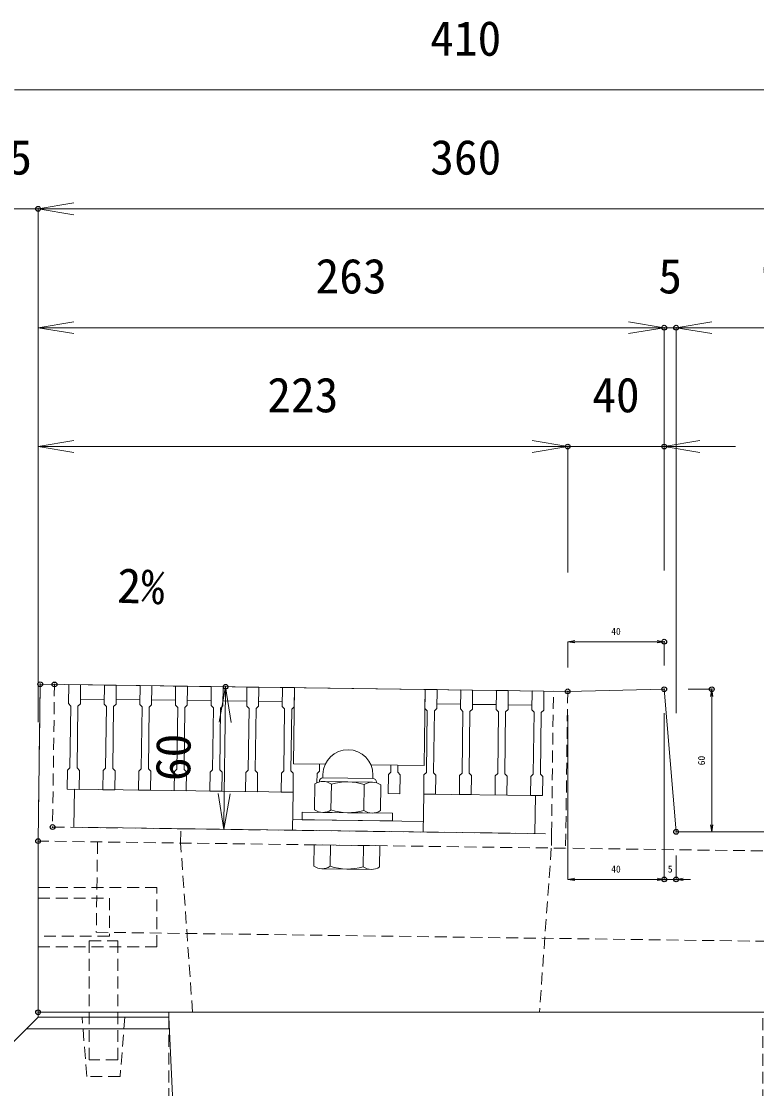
# Model space of a CAD drawing. Units: millimetres, scale not verified. Extents: x -1945 to 1945, y -1332 to 1508.
# Drawn here: x -1403.7 to -1094.3, y 305.9 to 755 of the extents above; entities that cross this region are included whole.
import ezdxf
from ezdxf.enums import TextEntityAlignment as Align

# ---------------------------------------------------------------- set-up
doc = ezdxf.new("R2010")
doc.units = ezdxf.units.MM
doc.header["$LTSCALE"] = 10
doc.header["$PDMODE"] = 32
doc.header["$PDSIZE"] = 2
doc.linetypes.add('USER1', pattern=[0.75, 0.5, -0.25])
for name, color, linetype, lineweight in [('0-0_0', 7, 'Continuous', 18), ('0-3_KIJUN', 7, 'USER1', 18), ('0-5_SUNPO_S10', 3, 'Continuous', 18), ('0-6_SUNPO_S2', 3, 'Continuous', 18), ('0-7_10-グレ__チング', 5, 'Continuous', 18)]:
    doc.layers.add(name, color=color, linetype=linetype, lineweight=lineweight)
doc.layers.add('0-9__0-2_DEFPOINTS', color=7, linetype='Continuous')
doc.styles.add('ＭＳ ゴシック', font='')
doc.styles.get('ＭＳ ゴシック').set_extended_font_data('MS Gothic')

# ---------------------------------------------------------------- blocks, each defined once
blk = doc.blocks.new('_OPEN')
at = {"layer": '0-0_0'}
blk.add_line((0, 0), (-1, 0), dxfattribs=at)
blk.add_lwpolyline([(-1, 0.1667), (0, 0), (-1, -0.1667)], dxfattribs=at)
blk = doc.blocks.new('_D1')
at = {"layer": '0-5_SUNPO_S10'}
for p, q in [((548.34, 1880.09), (548.34, 2046.08)), ((563.34, 2046.08), (796.84, 2046.08)), ((811.84, 1943.98), (811.84, 2046.08))]:
    blk.add_line(p, q, dxfattribs=at)
at = {"layer": '0-9__0-2_DEFPOINTS'}
for p in [(811.84, 2046.08), (811.84, 1893.98), (548.34, 1830.09)]:
    blk.add_point(p, dxfattribs=at)
at = {"layer": '0-5_SUNPO_S10', "xscale": 15, "yscale": 15, "rotation": 180}
blk.add_blockref('_OPEN', (548.34, 2046.08), dxfattribs=at)
at = {"layer": '0-5_SUNPO_S10', "xscale": 15, "yscale": 15}
blk.add_blockref('_OPEN', (811.84, 2046.08), dxfattribs=at)
at = {"layer": '0-5_SUNPO_S10', "color": 7, "style": 'ＭＳ ゴシック'}
blk.add_text('263', height=14.66, dxfattribs=at).set_placement((665.09, 2056.08), align=Align.BOTTOM_LEFT)
blk = doc.blocks.new('_D2')
at = {"layer": '0-5_SUNPO_S10'}
for p, q in [((508.34, 2096.08), (493.34, 2096.08)), ((523.34, 1781.08), (523.34, 2096.08)), ((523.34, 2096.08), (548.34, 2096.08)), ((548.34, 1880.09), (548.34, 2096.08)), ((563.34, 2096.08), (578.34, 2096.08))]:
    blk.add_line(p, q, dxfattribs=at)
at = {"layer": '0-9__0-2_DEFPOINTS'}
for p in [(548.34, 2096.08), (548.34, 1830.09), (523.34, 1731.08)]:
    blk.add_point(p, dxfattribs=at)
at = {"layer": '0-5_SUNPO_S10', "xscale": 15, "yscale": 15}
blk.add_blockref('_OPEN', (523.34, 2096.08), dxfattribs=at)
at = {"layer": '0-5_SUNPO_S10', "xscale": 15, "yscale": 15, "rotation": 180}
blk.add_blockref('_OPEN', (548.34, 2096.08), dxfattribs=at)
at = {"layer": '0-5_SUNPO_S10', "color": 7, "style": 'ＭＳ ゴシック'}
blk.add_text('25', height=14.66, dxfattribs=at).set_placement((525.84, 2106.08), align=Align.BOTTOM_LEFT)
blk = doc.blocks.new('_D3')
at = {"layer": '0-5_SUNPO_S10'}
for p, q in [((548.34, 1880.09), (548.34, 2096.08)), ((563.34, 2096.08), (893.34, 2096.08))]:
    blk.add_line(p, q, dxfattribs=at)
at = {"layer": '0-9__0-2_DEFPOINTS'}
blk.add_point((548.34, 1830.09), dxfattribs=at)
at = {"layer": '0-5_SUNPO_S10', "xscale": 15, "yscale": 15, "rotation": 180}
blk.add_blockref('_OPEN', (548.34, 2096.08), dxfattribs=at)
at = {"layer": '0-5_SUNPO_S10', "color": 7, "style": 'ＭＳ ゴシック'}
blk.add_text('360', height=14.66, dxfattribs=at).set_placement((713.34, 2106.08), align=Align.BOTTOM_LEFT)
blk = doc.blocks.new('_D5')
at = {"layer": '0-5_SUNPO_S10'}
blk.add_line((538.34, 2146.08), (918.34, 2146.08), dxfattribs=at)
at = {"layer": '0-5_SUNPO_S10', "color": 7, "style": 'ＭＳ ゴシック'}
blk.add_text('410', height=14.66, dxfattribs=at).set_placement((713.34, 2156.08), align=Align.BOTTOM_LEFT)
blk = doc.blocks.new('_D7')
at = {"layer": '0-9__0-2_DEFPOINTS'}
blk.add_point((549.23, 1896.08), dxfattribs=at)
blk = doc.blocks.new('_D23')
at = {"layer": '0-5_SUNPO_S10'}
for p, q in [((861.84, 1893.98), (1033.34, 1893.98)), ((1033.34, 1878.98), (1033.34, 1848.98)), ((958.34, 1833.98), (1033.34, 1833.98))]:
    blk.add_line(p, q, dxfattribs=at)
at = {"layer": '0-9__0-2_DEFPOINTS'}
for p in [(811.84, 1893.98), (908.34, 1833.98), (1033.34, 1833.98)]:
    blk.add_point(p, dxfattribs=at)
at = {"layer": '0-5_SUNPO_S10', "xscale": 15, "yscale": 15}
for p, rotation in [((1033.34, 1893.98), 90), ((1033.34, 1833.98), 270)]:
    blk.add_blockref('_OPEN', p, dxfattribs=dict(at, rotation=rotation))
at = {"layer": '0-5_SUNPO_S10', "color": 7, "style": 'ＭＳ ゴシック'}
blk.add_text('60', height=14.66, rotation=90, dxfattribs=at).set_placement((1023.34, 1853.98), align=Align.BOTTOM_LEFT)
blk = doc.blocks.new('_D25')
at = {"layer": '0-5_SUNPO_S10'}
for p, q in [((816.84, 1883.98), (816.84, 2046.08)), ((893.34, 2046.08), (831.84, 2046.08)), ((908.34, 1883.98), (908.34, 2046.08))]:
    blk.add_line(p, q, dxfattribs=at)
at = {"layer": '0-9__0-2_DEFPOINTS'}
for p in [(816.84, 2046.08), (816.84, 1833.98), (908.34, 1833.98)]:
    blk.add_point(p, dxfattribs=at)
at = {"layer": '0-5_SUNPO_S10', "xscale": 15, "yscale": 15, "rotation": 180}
blk.add_blockref('_OPEN', (816.84, 2046.08), dxfattribs=at)
at = {"layer": '0-5_SUNPO_S10', "xscale": 15, "yscale": 15}
blk.add_blockref('_OPEN', (908.34, 2046.08), dxfattribs=at)
at = {"layer": '0-5_SUNPO_S10', "color": 7, "style": 'ＭＳ ゴシック'}
blk.add_text('92', height=14.66, dxfattribs=at).set_placement((852.59, 2056.08), align=Align.BOTTOM_LEFT)
blk = doc.blocks.new('_D26')
at = {"layer": '0-9__0-2_DEFPOINTS'}
blk.add_point((549.23, 1896.08), dxfattribs=at)
blk = doc.blocks.new('_D29')
at = {"layer": '0-5_SUNPO_S10'}
for p, q in [((499.23, 1896.08), (423.34, 1896.08)), ((423.34, 1881.08), (423.34, 1773.08)), ((498.34, 1758.08), (423.34, 1758.08))]:
    blk.add_line(p, q, dxfattribs=at)
at = {"layer": '0-9__0-2_DEFPOINTS'}
for p in [(549.23, 1896.08), (423.34, 1758.08), (548.34, 1758.08)]:
    blk.add_point(p, dxfattribs=at)
at = {"layer": '0-5_SUNPO_S10', "xscale": 15, "yscale": 15}
for p, rotation in [((423.34, 1896.08), 90), ((423.34, 1758.08), 270)]:
    blk.add_blockref('_OPEN', p, dxfattribs=dict(at, rotation=rotation))
at = {"layer": '0-5_SUNPO_S10', "color": 7, "style": 'ＭＳ ゴシック'}
blk.add_text('138', height=14.66, rotation=90, dxfattribs=at).set_placement((413.34, 1812.08), align=Align.BOTTOM_LEFT)
blk = doc.blocks.new('_D30')
at = {"layer": '0-9__0-2_DEFPOINTS'}
blk.add_point((548.34, 1758.08), dxfattribs=at)
blk = doc.blocks.new('_D34')
at = {"layer": '0-5_SUNPO_S10'}
for p, q in [((548.34, 1880.09), (548.34, 1996.08)), ((563.34, 1996.08), (756.21, 1996.08)), ((771.21, 1943.08), (771.21, 1996.08))]:
    blk.add_line(p, q, dxfattribs=at)
at = {"layer": '0-9__0-2_DEFPOINTS'}
for p in [(771.21, 1996.08), (771.21, 1893.08), (548.34, 1830.09)]:
    blk.add_point(p, dxfattribs=at)
at = {"layer": '0-5_SUNPO_S10', "xscale": 15, "yscale": 15, "rotation": 180}
blk.add_blockref('_OPEN', (548.34, 1996.08), dxfattribs=at)
at = {"layer": '0-5_SUNPO_S10', "xscale": 15, "yscale": 15}
blk.add_blockref('_OPEN', (771.21, 1996.08), dxfattribs=at)
at = {"layer": '0-5_SUNPO_S10', "color": 7, "style": 'ＭＳ ゴシック'}
blk.add_text('223', height=14.66, dxfattribs=at).set_placement((644.78, 2006.08), align=Align.BOTTOM_LEFT)
blk = doc.blocks.new('_D35')
at = {"layer": '0-5_SUNPO_S10'}
for p, q in [((756.21, 1996.08), (741.21, 1996.08)), ((771.21, 1943.08), (771.21, 1996.08)), ((771.21, 1996.08), (811.84, 1996.08)), ((811.84, 1943.98), (811.84, 1996.08)), ((826.84, 1996.08), (841.84, 1996.08))]:
    blk.add_line(p, q, dxfattribs=at)
at = {"layer": '0-9__0-2_DEFPOINTS'}
for p in [(811.84, 1996.08), (771.21, 1893.08), (811.84, 1893.98)]:
    blk.add_point(p, dxfattribs=at)
at = {"layer": '0-5_SUNPO_S10', "xscale": 15, "yscale": 15}
blk.add_blockref('_OPEN', (771.21, 1996.08), dxfattribs=at)
at = {"layer": '0-5_SUNPO_S10', "xscale": 15, "yscale": 15, "rotation": 180}
blk.add_blockref('_OPEN', (811.84, 1996.08), dxfattribs=at)
at = {"layer": '0-5_SUNPO_S10', "color": 7, "style": 'ＭＳ ゴシック'}
blk.add_text('40', height=14.66, dxfattribs=at).set_placement((781.53, 2006.08), align=Align.BOTTOM_LEFT)
blk = doc.blocks.new('_D36')
at = {"layer": '0-6_SUNPO_S2'}
for p, q in [((811.84, 1883.98), (811.84, 1813.98)), ((816.84, 1823.98), (816.84, 1813.98)), ((808.84, 1813.98), (805.84, 1813.98)), ((811.84, 1813.98), (816.84, 1813.98)), ((819.84, 1813.98), (822.84, 1813.98))]:
    blk.add_line(p, q, dxfattribs=at)
at = {"layer": '0-9__0-2_DEFPOINTS'}
for p in [(811.84, 1893.98), (816.84, 1833.98), (816.84, 1813.98)]:
    blk.add_point(p, dxfattribs=at)
at = {"layer": '0-6_SUNPO_S2', "xscale": 3, "yscale": 3}
blk.add_blockref('_OPEN', (811.84, 1813.98), dxfattribs=at)
at = {"layer": '0-6_SUNPO_S2', "xscale": 3, "yscale": 3, "rotation": 180}
blk.add_blockref('_OPEN', (816.84, 1813.98), dxfattribs=at)
at = {"layer": '0-6_SUNPO_S2', "color": 7, "style": 'ＭＳ ゴシック'}
blk.add_text('5', height=2.93, dxfattribs=at).set_placement((813.34, 1815.98), align=Align.BOTTOM_LEFT)
blk = doc.blocks.new('_D37')
at = {"layer": '0-6_SUNPO_S2'}
for p, q in [((771.21, 1883.08), (771.21, 1813.98)), ((811.84, 1883.98), (811.84, 1813.98)), ((774.21, 1813.98), (808.84, 1813.98))]:
    blk.add_line(p, q, dxfattribs=at)
at = {"layer": '0-9__0-2_DEFPOINTS'}
for p in [(771.21, 1893.08), (811.84, 1893.98), (811.84, 1813.98)]:
    blk.add_point(p, dxfattribs=at)
at = {"layer": '0-6_SUNPO_S2', "xscale": 3, "yscale": 3, "rotation": 180}
blk.add_blockref('_OPEN', (771.21, 1813.98), dxfattribs=at)
at = {"layer": '0-6_SUNPO_S2', "xscale": 3, "yscale": 3}
blk.add_blockref('_OPEN', (811.84, 1813.98), dxfattribs=at)
at = {"layer": '0-6_SUNPO_S2', "color": 7, "style": 'ＭＳ ゴシック'}
blk.add_text('40', height=2.933, dxfattribs=at).set_placement((789.53, 1815.98), align=Align.BOTTOM_LEFT)
blk = doc.blocks.new('_D38')
at = {"layer": '0-6_SUNPO_S2'}
for p, q in [((771.21, 1903.08), (771.21, 1913.98)), ((774.21, 1913.98), (808.84, 1913.98)), ((811.84, 1903.98), (811.84, 1913.98))]:
    blk.add_line(p, q, dxfattribs=at)
at = {"layer": '0-9__0-2_DEFPOINTS'}
for p in [(811.84, 1913.98), (771.21, 1893.08), (811.84, 1893.98)]:
    blk.add_point(p, dxfattribs=at)
at = {"layer": '0-6_SUNPO_S2', "xscale": 3, "yscale": 3, "rotation": 180}
blk.add_blockref('_OPEN', (771.21, 1913.98), dxfattribs=at)
at = {"layer": '0-6_SUNPO_S2', "xscale": 3, "yscale": 3}
blk.add_blockref('_OPEN', (811.84, 1913.98), dxfattribs=at)
at = {"layer": '0-6_SUNPO_S2', "color": 7, "style": 'ＭＳ ゴシック'}
blk.add_text('40', height=2.933, dxfattribs=at).set_placement((789.53, 1915.98), align=Align.BOTTOM_LEFT)
blk = doc.blocks.new('_D39')
at = {"layer": '0-6_SUNPO_S2'}
for p, q in [((821.84, 1893.98), (831.84, 1893.98)), ((831.84, 1836.98), (831.84, 1890.98)), ((826.84, 1833.98), (831.84, 1833.98))]:
    blk.add_line(p, q, dxfattribs=at)
at = {"layer": '0-9__0-2_DEFPOINTS'}
for p in [(811.84, 1893.98), (831.84, 1893.98), (816.84, 1833.98)]:
    blk.add_point(p, dxfattribs=at)
at = {"layer": '0-6_SUNPO_S2', "xscale": 3, "yscale": 3}
for p, rotation in [((831.84, 1893.98), 90), ((831.84, 1833.98), 270)]:
    blk.add_blockref('_OPEN', p, dxfattribs=dict(at, rotation=rotation))
at = {"layer": '0-6_SUNPO_S2', "color": 7, "style": 'ＭＳ ゴシック'}
blk.add_text('60', height=2.933, rotation=90, dxfattribs=at).set_placement((829.84, 1861.98), align=Align.BOTTOM_LEFT)
blk = doc.blocks.new('_D40')
at = {"layer": '0-5_SUNPO_S10'}
for p, q in [((796.84, 2046.08), (781.84, 2046.08)), ((811.84, 1943.98), (811.84, 2046.08)), ((811.84, 2046.08), (816.84, 2046.08)), ((816.84, 1883.98), (816.84, 2046.08)), ((831.84, 2046.08), (846.84, 2046.08))]:
    blk.add_line(p, q, dxfattribs=at)
at = {"layer": '0-9__0-2_DEFPOINTS'}
for p in [(816.84, 2046.08), (811.84, 1893.98), (816.84, 1833.98)]:
    blk.add_point(p, dxfattribs=at)
at = {"layer": '0-5_SUNPO_S10', "xscale": 15, "yscale": 15}
blk.add_blockref('_OPEN', (811.84, 2046.08), dxfattribs=at)
at = {"layer": '0-5_SUNPO_S10', "xscale": 15, "yscale": 15, "rotation": 180}
blk.add_blockref('_OPEN', (816.84, 2046.08), dxfattribs=at)
at = {"layer": '0-5_SUNPO_S10', "color": 7, "style": 'ＭＳ ゴシック'}
blk.add_text('5', height=14.66, dxfattribs=at).set_placement((809.34, 2056.08), align=Align.BOTTOM_LEFT)
blk = doc.blocks.new('M16_insert_dan')
at = {"layer": '0-3_KIJUN', "color": 3}
for points in [[(0, -12.5), (-50, -12.5), (-50, 12.5), (0, 12.5)], [(0, 8), (-30, 8), (-30, -8), (0, -8)]]:
    blk.add_lwpolyline(points, close=True, dxfattribs=at)
blk = doc.blocks.new('_D43')
at = {"layer": '0-5_SUNPO_S10'}
for p, q in [((605.23, 1895.33), (627.26, 1895.03)), ((626.66, 1850.03), (627.06, 1880.03)), ((604.42, 1835.33), (626.45, 1835.03))]:
    blk.add_line(p, q, dxfattribs=at)
at = {"layer": '0-9__0-2_DEFPOINTS'}
for p in [(555.23, 1896), (627.26, 1895.03), (554.42, 1836.01)]:
    blk.add_point(p, dxfattribs=at)
at = {"layer": '0-5_SUNPO_S10', "xscale": 15, "yscale": 15}
for p, rotation in [((627.26, 1895.03), 89.22571), ((626.45, 1835.03), 269.22571)]:
    blk.add_blockref('_OPEN', p, dxfattribs=dict(at, rotation=rotation))
at = {"layer": '0-5_SUNPO_S10', "color": 7, "style": 'ＭＳ ゴシック'}
blk.add_text('60', height=14.66, rotation=89.226, dxfattribs=at).set_placement((616.72, 1855.17), align=Align.BOTTOM_LEFT)
blk = doc.blocks.new('A$C51330DCF')
at = {"layer": '0-7_10-グレ__チング'}
for p, q in [((0, 76), (5, 76)), ((0, 76), (200, 76)), ((0, 68), (0, 76)), ((5, 76), (5, 68)), ((15, 76), (20, 76)), ((15, 68), (15, 76)), ((20, 76), (20, 68)), ((30, 76), (35, 76)), ((30, 68), (30, 76)), ((35, 76), (35, 68)), ((45, 76), (50, 76)), ((45, 68), (45, 76)), ((50, 76), (50, 68)), ((60, 76), (65, 76)), ((60, 68), (60, 76)), ((65, 76), (65, 68)), ((75, 76), (80, 76)), ((75, 68), (75, 76)), ((80, 76), (80, 68)), ((90, 76), (95, 76)), ((90, 68), (90, 76)), ((95, 76), (95, 68)), ((95, 76), (95, 44)), ((150, 76), (155, 76)), ((150, 68), (150, 76)), ((150, 76), (150, 44)), ((155, 76), (155, 68)), ((165, 76), (170, 76)), ((165, 68), (165, 76)), ((170, 76), (170, 68)), ((180, 76), (185, 76)), ((180, 68), (180, 76)), ((185, 76), (185, 68)), ((195, 76), (200, 76)), ((195, 68), (195, 76)), ((200, 76), (200, 68)), ((0, 68), (1, 67)), ((5, 68), (4, 67)), ((5, 70), (15, 70)), ((15, 68), (16, 67)), ((20, 68), (19, 67)), ((20, 70), (30, 70)), ((30, 68), (31, 67)), ((35, 68), (34, 67)), ((35, 70), (45, 70)), ((45, 68), (46, 67)), ((50, 68), (49, 67)), ((50, 70), (60, 70)), ((60, 68), (61, 67)), ((65, 68), (64, 67)), ((65, 70), (75, 70)), ((75, 68), (76, 67)), ((80, 68), (79, 67)), ((80, 70), (90, 70)), ((90, 68), (91, 67)), ((95, 68), (94, 67)), ((150, 68), (151, 67)), ((155, 68), (154, 67)), ((155, 70), (165, 70)), ((165, 68), (166, 67)), ((170, 68), (169, 67)), ((170, 70), (180, 70)), ((180, 68), (181, 67)), ((185, 68), (184, 67)), ((185, 70), (195, 70)), ((195, 68), (196, 67)), ((200, 68), (199, 67)), ((1, 41), (1, 67)), ((4, 67), (4, 41)), ((16, 41), (16, 67)), ((19, 67), (19, 41)), ((31, 41), (31, 67)), ((34, 67), (34, 41)), ((46, 41), (46, 67)), ((49, 67), (49, 41)), ((61, 41), (61, 67)), ((64, 67), (64, 41)), ((76, 41), (76, 67)), ((79, 67), (79, 41)), ((91, 41), (91, 67)), ((94, 67), (94, 41)), ((151, 41), (151, 67)), ((154, 67), (154, 41)), ((166, 41), (166, 67)), ((169, 67), (169, 41)), ((181, 41), (181, 67)), ((184, 67), (184, 41)), ((196, 41), (196, 67)), ((199, 67), (199, 41)), ((1, 41), (0, 40)), ((4, 41), (5, 40)), ((16, 41), (15, 40)), ((19, 41), (20, 40)), ((31, 41), (30, 40)), ((34, 41), (35, 40)), ((46, 41), (45, 40)), ((49, 41), (50, 40)), ((61, 41), (60, 40)), ((64, 41), (65, 40)), ((76, 41), (75, 40)), ((79, 41), (80, 40)), ((91, 41), (90, 40)), ((94, 41), (95, 40)), ((95, 44), (108.42, 44)), ((106, 41), (105, 40)), ((106, 41), (106, 44)), ((127.58, 44), (150, 44)), ((136, 41), (135, 40)), ((136, 41), (136, 44)), ((139, 44), (139, 41)), ((139, 41), (140, 40)), ((151, 41), (150, 40)), ((154, 41), (155, 40)), ((166, 41), (165, 40)), ((169, 41), (170, 40)), ((181, 41), (180, 40)), ((184, 41), (185, 40)), ((196, 41), (195, 40)), ((199, 41), (200, 40)), ((0, 32), (0, 40)), ((5, 40), (5, 32)), ((20, 40), (20, 32)), ((35, 40), (35, 32)), ((45, 32), (45, 40)), ((50, 40), (50, 32)), ((65, 40), (65, 32)), ((75, 32), (75, 40)), ((80, 40), (80, 32)), ((90, 32), (90, 40)), ((95, 40), (95, 32)), ((105, 36.11), (105, 40)), ((107.5, 39.7), (107.5, 38.2)), ((107.5, 38.2), (128.5, 38.2)), ((107.61, 36.7), (128.39, 36.7)), ((128.5, 39.7), (128.5, 38.2)), ((135, 32), (135, 40)), ((140, 40), (140, 32)), ((150, 32), (150, 40)), ((155, 40), (155, 32)), ((170, 40), (170, 32)), ((185, 40), (185, 32)), ((195, 32), (195, 40)), ((200, 40), (200, 32)), ((5, 32), (0, 32)), ((3, 32), (3, 16)), ((3, 32), (95, 32)), ((50, 32), (45, 32)), ((80, 32), (75, 32)), ((95, 32), (90, 32)), ((95, 32), (95, 16)), ((104.14, 24.78), (104.14, 35.62)), ((111.07, 24.78), (111.07, 35.62)), ((124.93, 24.78), (124.93, 35.62)), ((131.86, 24.78), (131.86, 35.62)), ((140, 32), (135, 32)), ((155, 32), (150, 32)), ((150, 32), (197, 32)), ((150, 32), (150, 16)), ((200, 32), (195, 32)), ((197, 32), (197, 16)), ((99, 23.7), (99, 20.5)), ((137, 23.7), (99, 23.7)), ((128.39, 23.7), (107.61, 23.7)), ((137, 20.5), (137, 23.7)), ((95, 20.5), (150, 20.5)), ((99, 20.5), (137, 20.5)), ((3, 16), (197, 16)), ((104.14, 10), (104.14, 1.08)), ((104.14, 10), (131.86, 10)), ((111.07, 10), (111.07, 1.08)), ((124.93, 10), (124.93, 1.08)), ((131.86, 10), (131.86, 1.08)), ((107.61, 0), (128.39, 0))]:
    blk.add_line(p, q, dxfattribs=at)
for points in [[(20, 32), (15, 32), (15, 40)], [(35, 32), (30, 32), (30, 40)], [(65, 32), (60, 32), (60, 40)], [(170, 32), (165, 32), (165, 40)], [(185, 32), (180, 32), (180, 40)]]:
    blk.add_lwpolyline(points, dxfattribs=at)
for centre, radius, start, end in [((118, 39.7), 10.5, 0, 180), ((107.61, 30.61), 6.09, 55.33, 124.67), ((107.5, 36.7), 1.5, 90, 180), ((118, 13.96), 22.74, 72.259, 107.741), ((128.39, 30.61), 6.09, 55.33, 124.67), ((128.5, 36.7), 1.5, 0, 90), ((107.61, 29.79), 6.09, 235.33, 304.67), ((118, 46.44), 22.74, 252.259, 287.741), ((128.39, 29.79), 6.09, 235.33, 304.67), ((107.61, 6.09), 6.09, 235.33, 304.67), ((118, 22.74), 22.74, 252.259, 287.741), ((128.39, 6.09), 6.09, 235.33, 304.67)]:
    blk.add_arc(centre, radius, start, end, dxfattribs=at)

msp = doc.modelspace()

# ---------------------------------------------------------------- linework, layer by layer
at = {"layer": '0-3_KIJUN', "linetype": 'Continuous'}
msp.add_line((-1401.66, 331.08), (-1341.44, 331.08), dxfattribs=at)
for points in [[(-1036.66, 413.98), (-1036.66, 338.08), (-1396.66, 338.08), (-1396.66, 410.09), (-1395.77, 476.08), (-1173.79, 473.08), (-1133.16, 473.98), (-1128.16, 413.98)], [(-1396.66, 338.08), (-1341.66, 338.08), (-1341.66, 336.08), (-1396.66, 336.08)]]:
    msp.add_lwpolyline(points, close=True, dxfattribs=at)
at = {"layer": '0-3_KIJUN'}
for points in [[(-1180.6, 413.17), (-1179.79, 473.16), (-1173.79, 473.08), (-1174.68, 407.09), (-1396.66, 410.09), (-1395.77, 476.08), (-1389.77, 476), (-1390.58, 416.01)], [(-1375.16, 368.08), (-1363.16, 368.08), (-1363.16, 318.08), (-1375.16, 318.08)], [(-1378.16, 336.08), (-1360.16, 336.08), (-1362.16, 311.08), (-1376.16, 311.08)]]:
    msp.add_lwpolyline(points, close=True, dxfattribs=at)
for points in [[(-1180.6, 413.17), (-1180.68, 407.17), (-1185.68, 338.08), (-1331.67, 338.08), (-1336.67, 409.28), (-1336.58, 415.28)], [(-1371.66, 409.75), (-1372.18, 371.75), (-1062.2, 367.56), (-1061.69, 405.56), (-1174.18, 407.08)], [(-1341.66, 336.08), (-1341.66, -36.92), (-1091.66, -36.92), (-1091.66, 336.08)]]:
    msp.add_lwpolyline(points, dxfattribs=at)
at = {"layer": '0-3_KIJUN', "linetype": 'Continuous'}
msp.add_lwpolyline([(-1401.66, -116.92), (-1421.66, -96.92), (-1421.66, 311.08), (-1396.66, 336.08), (-1341.66, 336.08), (-1336.66, 228.08)], dxfattribs=at)

# ---------------------------------------------------------------- block references
at = {"layer": '0-3_KIJUN', "xscale": -1}
msp.add_blockref('M16_insert_dan', (-1396.66, 378.08), dxfattribs=at)
at = {"layer": '0-5_SUNPO_S10'}
for name in ['_D5', '_D2', '_D3', '_D1', '_D40', '_D25', '_D34', '_D35', '_D7', '_D26', '_D29', '_D43', '_D23', '_D30']:
    msp.add_blockref(name, (-1945, -1420), dxfattribs=at)
at = {"layer": '0-6_SUNPO_S2'}
for name in ['_D38', '_D37', '_D36', '_D39']:
    msp.add_blockref(name, (-1945, -1420), dxfattribs=at)
at = {"layer": '0-7_10-グレ__チング', "rotation": 359.22571}
msp.add_blockref('A$C51330DCF', (-1384.8, 399.93), dxfattribs=at)

# ---------------------------------------------------------------- texts
at = {"layer": '0-5_SUNPO_S10', "color": 7, "style": 'ＭＳ ゴシック'}
msp.add_text('2%', height=14.66, rotation=358, dxfattribs=at).set_placement((-1363.72, 506.01), align=Align.BOTTOM_LEFT)

doc.saveas('drawing.dxf')
